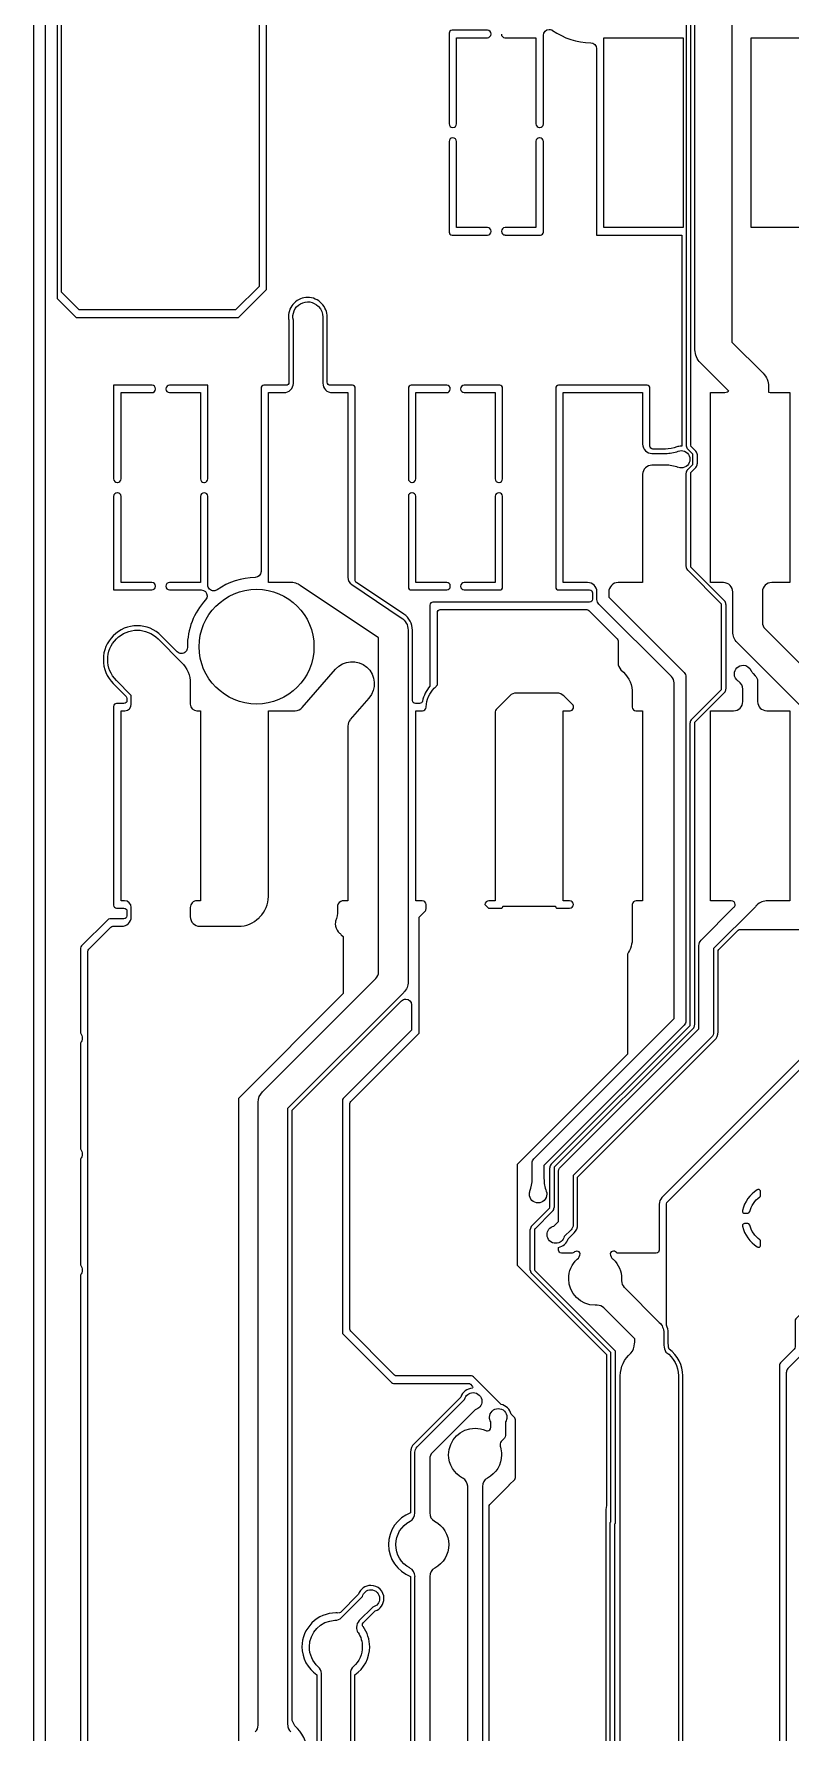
# Model space of a CAD drawing. Extents: x 4328 to 4769, y 264 to 576.
# Drawn here: x 4648.03 to 4661.06, y 472.98 to 502.26 of the extents above; entities that cross this region are included whole.
import ezdxf

# ---------------------------------------------------------------- set-up
doc = ezdxf.new("R2010")
doc.units = 0
doc.layers.add('gbr-dxf_layer0', color=7, linetype='Continuous')
doc.layers.add('gbr-outline-dxf_layer1', color=2, linetype='Continuous')

msp = doc.modelspace()

# ---------------------------------------------------------------- linework, layer by layer
at = {"layer": 'gbr-dxf_layer0'}
for p, q in [((4648.225, 497.759), (4648.225, 514.58)), ((4648.501, 497.805), (4648.501, 514.58)), ((4659.27, 495.159), (4659.27, 508.673)), ((4659.344, 508.672), (4659.344, 495.162)), ((4655.181, 500.405), (4655.181, 498.842)), ((4648.225, 460.818), (4648.225, 497.759)), ((4659.379, 495.013), (4659.295, 495.097)), ((4659.349, 495.149), (4659.433, 495.065)), ((4658.679, 495.026), (4658.909, 495.026)), ((4658.906, 494.823), (4658.68, 494.823)), ((4659.293, 494.75), (4659.381, 494.838)), ((4659.384, 494.847), (4659.384, 495.003)), ((4659.459, 495.002), (4659.459, 494.849)), ((4659.267, 493.076), (4659.267, 494.688)), ((4659.342, 494.687), (4659.342, 493.078)), ((4659.433, 494.785), (4659.345, 494.697)), ((4649.399, 494.284), (4649.399, 492.673)), ((4654.479, 494.284), (4654.479, 492.723)), ((4657.019, 494.444), (4657.019, 494.431)), ((4659.346, 493.066), (4659.926, 492.486)), ((4659.872, 492.434), (4659.293, 493.014)), ((4649.399, 492.673), (4650.057, 492.673)), ((4659.877, 490.964), (4659.877, 492.424)), ((4659.952, 492.423), (4659.952, 490.967)), ((4657.04, 490.894), (4656.344, 490.894)), ((4657.306, 490.696), (4657.158, 490.845)), ((4659.362, 490.444), (4659.874, 490.955)), ((4659.926, 490.903), (4659.415, 490.391)), ((4659.336, 485.171), (4659.336, 490.382)), ((4659.411, 490.381), (4659.411, 485.174)), ((4651.905, 487.022), (4651.918, 487.035)), ((4650.886, 486.873), (4651.546, 486.873)), ((4656.942, 482.771), (4659.333, 485.162)), ((4659.385, 485.11), (4656.994, 482.718)), ((4656.916, 482.023), (4656.916, 482.709)), ((4656.991, 482.708), (4656.991, 482.025)), ((4656.606, 481.707), (4656.912, 482.014)), ((4656.965, 481.961), (4656.659, 481.654)), ((4660.275, 481.927), (4660.326, 481.927)), ((4656.58, 480.947), (4656.58, 481.646)), ((4656.655, 481.644), (4656.655, 480.949)), ((4660.326, 481.749), (4660.275, 481.749)), ((4660.55, 481.379), (4660.55, 481.438)), ((4653.47, 479.927), (4653.47, 480.513)), ((4661.021, 479.247), (4661.256, 479.482)), ((4660.995, 462.453), (4660.995, 479.184)), ((4658.032, 476.564), (4658.032, 463.285))]:
    msp.add_line(p, q, dxfattribs=at)
at = {"layer": 'gbr-dxf_layer0', "linetype": 'Continuous'}
for points in [[(4661.444, 537.473, 0.040915), (4661.447, 537.467, -0.178496), (4661.449, 537.446, -0.16683), (4661.415, 537.287, -0.18254), (4661.388, 536.93, -0.057205), (4661.4, 536.814), (4661.4, 533.975), (4661.532, 533.844, 0.198811), (4661.567, 533.829), (4661.758, 533.829, -0.199), (4661.793, 533.814), (4661.939, 533.668), (4661.939, 524.459), (4661.446, 523.966), (4661.446, 522.466), (4651.905, 512.925), (4651.905, 497.907), (4651.497, 497.5), (4648.807, 497.5), (4648.501, 497.805)], [(4660, 496.102), (4659.515, 496.587, -0.202716), (4659.419, 496.814), (4659.419, 507.686, -0.200599), (4659.511, 507.913)], [(4660.054, 507.49), (4660.054, 496.946), (4660.592, 496.408, -0.202716), (4660.688, 496.18), (4660.688, 496.084, 0.077789), (4660.738, 496.075), (4661.056, 496.075), (4661.056, 492.8), (4660.744, 492.8)], [(4655.308, 500.71), (4655.308, 502.194), (4655.843, 502.194, 0.394347), (4655.904, 502.254), (4655.904, 502.261, 0.393119), (4655.844, 502.321), (4655.231, 502.321, 0.414082), (4655.181, 502.271), (4655.181, 500.71)], [(4656.082, 502.257, 0.400942), (4656.142, 502.194), (4656.678, 502.194), (4656.678, 500.707, 0.407833), (4656.741, 500.646)], [(4656.743, 500.646, 0.40381), (4656.805, 500.706), (4656.805, 502.235, -0.414157), (4656.907, 502.337, -0.151989), (4656.965, 502.319, 0.147542), (4657.621, 502.107, -0.407613), (4657.721, 502.005), (4657.721, 498.792), (4659.194, 498.792), (4659.194, 495.15, 0.012838), (4659.182, 495.151, 0.087828), (4659.105, 495.137, -0.087786), (4658.909, 495.102)], [(4656.146, 498.792), (4656.755, 498.792, 0.414254), (4656.805, 498.842), (4656.805, 500.404)], [(4656.741, 500.468, 0.400942), (4656.678, 500.408), (4656.678, 498.919), (4656.147, 498.919)], [(4655.842, 498.792, 0.398392), (4655.904, 498.851), (4655.904, 498.86, 0.400688), (4655.842, 498.919)], [(4655.181, 498.842, 0.414257), (4655.231, 498.792), (4655.839, 498.792)], [(4653.08, 497.378, 0.198865), (4652.984, 497.611, 0.208062), (4652.743, 497.716, 0.414218), (4652.413, 497.386, 0.056293), (4652.421, 497.313), (4652.421, 496.252, -0.414254), (4652.371, 496.202), (4651.989, 496.202, 0.414257), (4651.939, 496.152), (4651.939, 492.989, -0.408328), (4651.839, 492.887, 0.14754), (4651.183, 492.675, -0.152785), (4651.125, 492.657, -0.414233), (4651.023, 492.759)], [(4652.334, 496.075, 0.407541), (4652.497, 496.234), (4652.497, 497.323, -0.770389), (4652.925, 497.563), (4652.93, 497.558, -0.199244), (4653.005, 497.378), (4653.005, 496.24)], [(4654.549, 491.981, 0.250207), (4654.403, 492.255), (4653.585, 492.801, -0.250511), (4653.563, 492.843), (4653.563, 494.431), (4653.563, 494.444), (4653.563, 496.152, 0.414082), (4653.513, 496.202), (4653.13, 496.202, -0.414254), (4653.08, 496.252), (4653.08, 497.378)], [(4650.122, 496.141, 0.393837), (4650.062, 496.202), (4649.399, 496.202), (4649.399, 494.591)], [(4651.023, 494.59), (4651.023, 496.202), (4650.361, 496.202, 0.396935), (4650.3, 496.142)], [(4650.3, 496.136, 0.397445), (4650.36, 496.075), (4650.896, 496.075), (4650.896, 494.587, 0.393447), (4650.956, 494.526), (4650.963, 494.526, 0.400942), (4651.023, 494.589)], [(4653.966, 486.09), (4653.966, 491.845), (4652.613, 492.749, -0.034933), (4652.585, 492.77, 0.082402), (4652.487, 492.8), (4652.066, 492.8), (4652.066, 496.075), (4652.333, 496.075)], [(4653.169, 496.075), (4653.436, 496.075), (4653.436, 492.893, 0.238036), (4653.505, 492.764), (4654.357, 492.194, -0.254904), (4654.474, 491.981), (4654.474, 485.917, -0.201308), (4654.4, 485.735)], [(4655.202, 496.141, 0.400948), (4655.141, 496.202), (4654.529, 496.202, 0.414107), (4654.479, 496.152), (4654.479, 494.59)], [(4654.543, 494.526, 0.400942), (4654.606, 494.586), (4654.606, 496.075), (4655.138, 496.075)], [(4656.042, 494.526, 0.401457), (4656.103, 494.587), (4656.103, 496.152, 0.414253), (4656.053, 496.202), (4655.439, 496.202, 0.400942), (4655.38, 496.139)], [(4655.38, 496.136, 0.401381), (4655.441, 496.075), (4655.976, 496.075), (4655.976, 494.59)], [(4658.909, 495.102), (4658.693, 495.102, -0.414095), (4658.643, 495.152), (4658.643, 496.152, 0.414082), (4658.593, 496.202), (4657.069, 496.202, 0.414257), (4657.019, 496.152), (4657.019, 494.444)], [(4657.565, 492.8), (4657.146, 492.8), (4657.146, 496.075), (4658.516, 496.075), (4658.516, 495.187, 0.410253), (4658.678, 495.026)], [(4658.678, 494.823, 0.404512), (4658.516, 494.666), (4658.516, 492.8), (4658.097, 492.8)], [(4658.909, 495.026, 0.087401), (4659.13, 495.065, -0.089437), (4659.182, 495.075, -0.414224), (4659.332, 494.925, -0.414224), (4659.182, 494.775, -0.079103), (4659.136, 494.782)], [(4651.023, 492.759), (4651.023, 494.288, 0.403809), (4650.96, 494.348)], [(4654.479, 492.723, 0.414105), (4654.529, 492.673), (4655.141, 492.673, 0.400943), (4655.202, 492.734), (4655.202, 492.741, 0.38521), (4655.142, 492.8), (4654.606, 492.8), (4654.606, 494.287, 0.407833), (4654.543, 494.348)], [(4657.019, 494.431), (4657.019, 492.723, 0.414254), (4657.069, 492.673), (4657.603, 492.673, -0.414254), (4657.653, 492.623), (4657.653, 492.512, -0.414254), (4657.603, 492.462), (4654.901, 492.462, 0.414099), (4654.851, 492.412), (4654.851, 491.011, 0.124578), (4654.721, 490.755)], [(4656.038, 494.348, 0.407832), (4655.976, 494.287), (4655.976, 492.8), (4655.441, 492.8, 0.407839), (4655.38, 492.737)], [(4655.444, 492.673), (4656.053, 492.673, 0.414105), (4656.103, 492.723), (4656.103, 494.289, 0.394506), (4656.042, 494.348)], [(4650.059, 492.673, 0.400687), (4650.122, 492.732), (4650.122, 492.74, 0.403485), (4650.059, 492.8)], [(4656.642, 482.865), (4659.058, 485.281), (4659.058, 491.068, 0.192658), (4659.012, 491.18), (4657.762, 492.43, -0.210781), (4657.729, 492.505), (4657.729, 492.642, 0.405813), (4657.567, 492.8)], [(4660.742, 492.8, 0.407745), (4660.58, 492.641), (4660.58, 492.116, 0.195387), (4660.627, 492.003)], [(4650.364, 492.673), (4650.908, 492.673, -0.414073), (4651.01, 492.571, -0.18758), (4650.983, 492.502, 0.188023), (4650.669, 491.694, 0.003151), (4650.669, 491.68)], [(4657.932, 492.636), (4657.932, 492.547), (4659.232, 491.247, -0.204765), (4659.262, 491.173), (4659.262, 485.239, -0.194296), (4659.233, 485.169)], [(4661.313, 486.82, 0.407048), (4661.478, 486.982), (4661.478, 490.434), (4660.146, 491.766, -0.205241), (4660.072, 491.952), (4660.072, 492.635)], [(4654.72, 490.588, 0.414246), (4654.783, 490.651, -0.055834), (4654.784, 490.659, -0.17857), (4654.926, 490.981, -0.004386), (4654.932, 490.987), (4654.979, 491.034), (4654.979, 492.284, -0.414254), (4655.029, 492.334), (4657.555, 492.334, -0.198867), (4657.59, 492.319), (4658.08, 491.829, -0.198874), (4658.094, 491.794), (4658.094, 491.413)], [(4650.669, 491.679, -0.414227), (4650.567, 491.577, -0.199), (4650.495, 491.607), (4650.218, 491.884, 0.198927), (4649.805, 492.055, 0.414218), (4649.221, 491.471, 0.199007), (4649.392, 491.058), (4649.612, 490.838, -0.198779), (4649.627, 490.802), (4649.627, 490.765, -0.414254), (4649.577, 490.715), (4649.449, 490.715, 0.414257), (4649.399, 490.665), (4649.399, 487.236, 0.414254), (4649.449, 487.186), (4649.577, 487.186, -0.414254), (4649.627, 487.136), (4649.627, 487.052, -0.414107), (4649.577, 487.002), (4649.331, 487.002, 0.199134), (4649.296, 486.987), (4648.843, 486.534, 0.198811), (4648.828, 486.498), (4648.828, 485.034, -0.156598), (4648.856, 484.947, -0.156606), (4648.828, 484.859), (4648.828, 483.034, -0.156669), (4648.856, 482.947, -0.156676), (4648.828, 482.859), (4648.828, 481.034, -0.156745), (4648.856, 480.947, -0.156751), (4648.828, 480.859), (4648.828, 461.963, 0.198856)], [(4649.585, 487.314), (4649.526, 487.314), (4649.526, 490.589), (4649.591, 490.589, 0.403696), (4649.703, 490.704), (4649.703, 490.855), (4649.446, 491.112, -1), (4650.164, 491.83), (4650.57, 491.424, -0.201569), (4650.719, 491.06), (4650.719, 490.706)], [(4654.721, 490.755, -0.351301), (4654.672, 490.715), (4654.599, 490.715, -0.414254), (4654.549, 490.765), (4654.549, 491.981)], [(4660.629, 492.002), (4661.909, 490.722, -0.203277), (4661.986, 490.539), (4661.986, 485.442, -0.203473), (4661.912, 485.258)], [(4652.651, 490.646), (4653.222, 491.305, -1), (4653.798, 490.805), (4653.477, 490.436)], [(4658.143, 491.296), (4658.186, 491.254, -0.202001), (4658.339, 490.89), (4658.339, 490.653)], [(4660.166, 491.098, -0.252194), (4660.098, 491.224, -0.414224), (4660.248, 491.374, -0.306109), (4660.388, 491.28, 0.092583), (4660.421, 491.231)], [(4660.422, 491.229), (4660.458, 491.193, -0.20509), (4660.498, 491.101), (4660.498, 490.747, 0.398071), (4660.655, 490.589), (4661.056, 490.589), (4661.056, 487.314), (4660.673, 487.314, 0.198924), (4660.485, 487.236, -0.086939), (4660.475, 487.229, -0.045178), (4660.461, 487.211), (4659.74, 486.491), (4659.74, 485.052, -0.199248), (4659.703, 484.962), (4657.319, 482.579), (4657.319, 481.73, -0.199239), (4657.282, 481.64), (4657.166, 481.524, -0.351534), (4657.019, 481.407, -0.414224), (4656.869, 481.557)], [(4650.719, 490.704, 0.414177), (4650.835, 490.589), (4650.896, 490.589), (4650.896, 487.314), (4650.837, 487.314)], [(4656.342, 490.894, 0.196682), (4656.229, 490.847), (4655.994, 490.612, 0.195452), (4655.976, 490.568)], [(4657.257, 487.186, 0.402827), (4657.323, 487.25, 0.406137), (4657.257, 487.313), (4657.146, 487.313), (4657.146, 490.588), (4657.266, 490.588, 0.316491), (4657.323, 490.632), (4657.323, 490.67, 0.120044), (4657.307, 490.695)], [(4660.043, 487.314), (4659.686, 487.314), (4659.686, 490.589), (4660.084, 490.589, 0.403583), (4660.244, 490.747), (4660.244, 490.959)], [(4651.918, 487.035, 0.196332), (4652.066, 487.387), (4652.066, 490.588), (4652.524, 490.588)], [(4654.783, 487.248, 0.406183), (4654.719, 487.313), (4654.606, 487.313), (4654.606, 490.588), (4654.719, 490.588)], [(4655.976, 490.567), (4655.976, 487.313), (4655.865, 487.313, 0.402864), (4655.799, 487.25)], [(4653.436, 490.324), (4653.436, 487.313), (4653.34, 487.313, 0.278196), (4653.259, 487.233), (4653.259, 487.149, -0.09345), (4653.224, 486.964, 0.055865), (4653.219, 486.917)], [(4649.537, 486.874, 0.405437), (4649.703, 487.034), (4649.703, 487.2, 0.408123), (4649.587, 487.313)], [(4650.835, 487.313, 0.414226), (4650.719, 487.198), (4650.719, 487.041)], [(4654.764, 487.13, 0.198908), (4654.783, 487.177), (4654.783, 487.246)], [(4655.799, 487.248), (4655.861, 487.186), (4656.085, 487.186, 0.414313), (4656.103, 487.204, -0.414366), (4656.121, 487.222), (4657.001, 487.222, -0.414313), (4657.019, 487.204, 0.414313), (4657.037, 487.186), (4657.255, 487.186)], [(4658.404, 487.313, 0.400319), (4658.339, 487.251), (4658.339, 486.676, -0.148627), (4658.253, 486.393), (4658.253, 484.668), (4656.353, 482.769), (4656.353, 481.032), (4657.893, 479.491), (4657.893, 479.236)], [(4657.103, 482.721), (4659.486, 485.104), (4659.486, 486.543, -0.199239), (4659.523, 486.633), (4660.091, 487.201)], [(4653.219, 486.915, 0.177455), (4653.271, 486.777), (4653.293, 486.755, 0.023857), (4653.309, 486.743, -0.147426), (4653.321, 486.727), (4653.353, 486.695), (4653.353, 485.712), (4651.548, 483.906), (4651.548, 470.777)], [(4653.471, 480.513), (4653.471, 483.817, -0.198744), (4653.485, 483.852), (4654.663, 485.03), (4654.663, 487.009, -0.198756), (4654.678, 487.044), (4654.763, 487.13)], [(4648.956, 470.764), (4648.956, 486.445, -0.198951), (4648.971, 486.481), (4649.349, 486.859, -0.198874), (4649.384, 486.873), (4649.535, 486.873)], [(4657.395, 481.73), (4657.395, 482.547), (4659.756, 484.908, 0.198935), (4659.816, 485.052), (4659.816, 486.438, -0.198856), (4659.83, 486.474), (4660.162, 486.805, -0.198874), (4660.197, 486.82), (4661.31, 486.82)], [(4651.837, 472.982, 0.205437), (4651.89, 473.098), (4651.89, 483.839, -0.199229), (4651.965, 484.018), (4653.917, 485.971, 0.198915), (4653.966, 486.088)], [(4652.326, 472.089, 0.324265), (4652.728, 472.644, 0.21963), (4652.523, 473.088), (4652.48, 473.169, -0.123184), (4652.474, 473.192), (4652.474, 483.681, -0.198855), (4652.489, 483.717), (4654.361, 485.589, -0.198946), (4654.433, 485.619, -0.414073), (4654.535, 485.517), (4654.535, 485.083), (4653.357, 483.905, 0.198811), (4653.342, 483.87), (4653.342, 479.874, 0.199084), (4653.357, 479.839), (4654.188, 479.008, 0.198757), (4654.223, 478.993), (4655.513, 478.993, -0.199), (4655.549, 478.979), (4655.581, 478.947, -0.199007), (4655.588, 478.928, -0.199077), (4655.581, 478.909)], [(4658.93, 481.85), (4658.93, 482.09, -0.198845), (4658.944, 482.125), (4661.937, 485.118), (4661.937, 485.176), (4661.965, 485.204, 0.198864), (4662.062, 485.437)], [(4661.912, 485.258), (4658.849, 482.195, 0.197235), (4658.802, 482.081)], [(4656.613, 482.522), (4656.613, 482.793, -0.194296), (4656.641, 482.864)], [(4656.816, 482.522, 0.089015), (4656.855, 482.305, -0.020435), (4656.858, 482.297, -0.0755), (4656.864, 482.253, -0.414224), (4656.714, 482.103, -0.414224), (4656.564, 482.253)], [(4656.564, 482.253, -0.093081), (4656.574, 482.307, 0.086851), (4656.613, 482.519)], [(4656.869, 481.557, -0.348373), (4656.985, 481.703), (4657.065, 481.783), (4657.065, 482.627, -0.207781), (4657.102, 482.721)], [(4660.327, 481.927, 0.33181), (4660.363, 481.954, -0.171858), (4660.534, 482.206)], [(4660.535, 482.206, 0.22716), (4660.55, 482.235), (4660.55, 482.298)], [(4658.802, 482.078), (4658.802, 481.289, -0.414253), (4658.752, 481.239), (4658.078, 481.239, 0.015239), (4658.05, 481.261, 0.152867), (4658.015, 481.272)], [(4657.332, 481.25, -0.170347), (4657.301, 481.239), (4657.117, 481.239, -0.414107), (4657.067, 481.289), (4657.067, 481.336, 0.264508), (4657.234, 481.485), (4657.336, 481.587, 0.198564), (4657.395, 481.73)], [(4658.96, 479.654, 0.008191), (4658.96, 479.658, 0.048452), (4658.958, 479.679), (4658.958, 479.862, 0.105371), (4658.93, 479.995), (4658.93, 481.85)], [(4661.841, 481.825), (4661.841, 480.809, -0.198889), (4661.826, 480.774), (4661.159, 480.107, 0.198874), (4661.144, 480.071), (4661.144, 479.62, -0.198744), (4661.13, 479.585), (4660.891, 479.346, 0.198874), (4660.877, 479.311), (4660.877, 462.532, -0.198757), (4660.862, 462.496), (4660.036, 461.671, -0.198757), (4660.001, 461.656), (4659.125, 461.656)], [(4660.55, 481.439, 0.222339), (4660.537, 481.468, -0.174145), (4660.363, 481.723, 0.328244), (4660.327, 481.749)], [(4657.727, 480.34, -0.015753), (4657.698, 480.34, -0.414201), (4657.242, 480.796, -0.210321), (4657.39, 481.133)], [(4657.382, 481.272, 0.160557), (4657.345, 481.26, 0.006888), (4657.332, 481.25)], [(4657.391, 481.134, 0.167566), (4657.442, 481.227, 0.33138), (4657.383, 481.272)], [(4658.014, 481.272, 0.332427), (4657.955, 481.227, 0.167514), (4658.005, 481.134)], [(4658.007, 481.132, -0.210097), (4658.155, 480.796, -0.012935), (4658.154, 480.773)], [(4656.66, 480.937), (4658.033, 479.564, -0.208755), (4658.044, 479.536), (4658.044, 476.592, -0.189785), (4658.034, 476.566)], [(4658.203, 480.645), (4658.804, 480.044, -0.206559), (4658.882, 479.862), (4658.882, 479.67, -0.090611), (4658.884, 479.657)], [(4658.114, 463.226, 0.19898), (4658.132, 463.27, -0.182323), (4658.141, 463.295, -0.048287), (4658.132, 463.39), (4658.132, 479.123, -0.225325), (4658.316, 479.511, 0.154863), (4658.378, 479.68, -0.111891), (4658.382, 479.696), (4658.382, 479.759), (4657.848, 480.293)], [(4654.165, 479.211), (4653.485, 479.892, -0.198757), (4653.47, 479.927)], [(4658.884, 479.65, 0.144973), (4658.919, 479.533, -0.244777), (4659.132, 479.123), (4659.132, 463.39, -0.449219), (4658.573, 462.894, 0.16761), (4658.433, 462.837)], [(4658.482, 462.78, -0.156464), (4658.571, 462.817, 0.026654), (4658.632, 462.814, 0.086032), (4658.826, 462.848, 0.317133), (4659.208, 463.39), (4659.208, 479.123, 0.236979), (4658.976, 479.585, -0.121777), (4658.96, 479.65)], [(4656.218, 477.243), (4656.311, 477.336, 0.199243), (4656.326, 477.372), (4656.326, 478.362, 0.198756), (4656.311, 478.397), (4656.249, 478.46, 0.286426), (4656.079, 478.629), (4655.602, 479.107, 0.198757), (4655.566, 479.121), (4654.276, 479.121, -0.198855), (4654.241, 479.136), (4654.166, 479.211)], [(4657.893, 479.236), (4657.893, 478.83, -0.01343), (4657.894, 478.789), (4657.894, 476.954, -0.044613), (4657.882, 476.819), (4657.882, 463.765, -0.049886), (4657.867, 463.616), (4657.867, 463.467, -0.198889), (4657.853, 463.432), (4657.722, 463.301, -0.059783), (4657.596, 463.175), (4656.841, 462.42, -0.043976), (4656.814, 462.386, -0.008374), (4656.808, 462.38), (4656.381, 461.953), (4656.381, 461.679, -0.334208), (4656.345, 461.631)], [(4655.581, 478.909, 0.302345), (4655.382, 478.757), (4654.576, 477.951, 0.19893), (4654.516, 477.808), (4654.516, 476.759)], [(4654.629, 477.897), (4655.449, 478.717, -0.349831), (4655.595, 478.834, -0.414224), (4655.745, 478.684, -0.350082), (4655.629, 478.537), (4654.893, 477.802, 0.191456), (4654.846, 477.691), (4654.846, 476.76)], [(4655.84, 478.174, 0.402726), (4655.901, 478.235), (4655.901, 478.329, -0.141633), (4655.878, 478.409, -0.414224), (4656.028, 478.559, -0.414224), (4656.178, 478.409, -0.140829), (4656.155, 478.329), (4656.155, 478.121, -0.199239), (4656.118, 478.031), (4656.093, 478.006, 0.194094), (4656.06, 477.928)], [(4655.414, 477.359, -0.277471), (4655.172, 477.763, -0.414201), (4655.628, 478.219, -0.103586), (4655.812, 478.181)], [(4654.592, 476.761), (4654.592, 477.805, -0.203491), (4654.629, 477.897)], [(4656.06, 477.927, 0.071211), (4656.065, 477.895, -0.074056), (4656.085, 477.763, -0.278785), (4655.84, 477.358, 0.275166), (4655.755, 477.216)], [(4654.429, 461.531), (4654.429, 462.393, -0.199239), (4654.466, 462.483), (4655.501, 463.518), (4655.501, 477.219, 0.271905), (4655.415, 477.359)], [(4655.741, 461.438, -0.219264), (4655.762, 461.461, 0.28375), (4655.795, 461.509, -0.045938), (4655.791, 461.555), (4655.791, 461.567, 0.403648), (4655.73, 461.629), (4655.533, 461.629, -0.199011), (4655.498, 461.643), (4655.28, 461.861, -0.198757), (4655.266, 461.896), (4655.266, 462.697), (4655.855, 463.286, 0.198757), (4655.869, 463.321), (4655.869, 476.869, -0.198867), (4655.884, 476.905), (4656.215, 477.236, 0.199174), (4656.218, 477.242)], [(4655.755, 477.213), (4655.755, 463.47, -0.207781), (4655.718, 463.376)], [(4654.516, 476.759, 0.313585), (4654.136, 476.212, 0.313583), (4654.516, 475.665), (4654.516, 463.372, -0.198951), (4654.501, 463.336), (4653.474, 462.309, 0.19889), (4653.46, 462.274), (4653.46, 461.618, -0.414095), (4653.41, 461.568), (4653.282, 461.568, 0.414254), (4653.232, 461.518), (4653.232, 460.147, 0.414254), (4653.282, 460.097, -0.414047), (4653.314, 460.064, -0.198816), (4653.304, 460.042), (4652.969, 459.706, 0.19902), (4652.909, 459.563)], [(4654.503, 475.81, -0.275953), (4654.263, 476.212, -0.27897), (4654.507, 476.616, 0.274593), (4654.592, 476.759)], [(4654.846, 476.759, 0.273424), (4654.93, 476.617, -0.279422), (4655.175, 476.212, -0.277062), (4654.934, 475.809)], [(4657.957, 463.287), (4657.957, 476.577, -0.215661), (4657.968, 476.606)], [(4653.696, 474.799, -0.160842), (4653.686, 474.829, -0.173475), (4653.698, 474.861), (4653.906, 475.069, 0.319995), (4654.058, 475.283, 0.414224), (4653.832, 475.509, 0.320959), (4653.618, 475.356), (4653.307, 475.044, -0.173848), (4653.275, 475.032)], [(4654.846, 475.664), (4654.846, 463.267, -0.199239), (4654.809, 463.177), (4653.79, 462.158), (4653.79, 461.505)], [(4653.215, 474.907, 0.189816), (4653.324, 474.954), (4653.686, 475.316, -0.350528), (4653.832, 475.433, -0.414224), (4653.982, 475.283, -0.349388), (4653.866, 475.136), (4653.632, 474.902, 0.195198), (4653.585, 474.789)], [(4653.271, 475.033, 0.018146), (4653.229, 475.034, 0.414218), (4652.645, 474.451, 0.249679), (4652.903, 473.967), (4652.903, 462.928, -0.199), (4652.888, 462.892), (4652.123, 462.127, 0.199064), (4652.027, 461.896, 0.210996), (4652.134, 461.655)], [(4652.979, 473.989, 0.209069), (4652.926, 474.108, -0.215066), (4652.772, 474.451, -0.40439), (4653.213, 474.907)], [(4652.573, 461.655, 0.01189), (4652.583, 461.666), (4653.54, 462.622, 0.198757), (4653.554, 462.658), (4653.554, 473.967, 0.249679), (4653.812, 474.451, 0.161099), (4653.697, 474.799)], [(4653.613, 474.697, -0.143782), (4653.685, 474.451, -0.213), (4653.533, 474.111)], [(4653.533, 474.11, 0.205441), (4653.479, 473.994), (4653.479, 462.772, -0.196199), (4653.407, 462.597)], [(4652.226, 461.49), (4652.226, 461.64, 0.19069), (4652.167, 461.724, -0.214218), (4652.151, 461.749, -0.368549), (4652.176, 462.073), (4652.979, 462.875), (4652.979, 473.987)]]:
    msp.add_lwpolyline(points, format="xyb", dxfattribs=at)
for points in [[(4648.425, 514.58), (4648.425, 497.7), (4648.754, 497.372), (4651.55, 497.372), (4652.033, 497.854), (4652.033, 512.872)], [(4655.84, 498.919), (4655.308, 498.919), (4655.308, 500.403)], [(4649.526, 494.59), (4649.526, 496.075), (4650.059, 496.075)], [(4659.907, 492.8), (4659.686, 492.8), (4659.686, 496.075), (4659.909, 496.075)], [(4650.059, 492.8), (4649.526, 492.8), (4649.526, 494.284)], [(4650.896, 494.285), (4650.896, 492.8), (4650.364, 492.8)], [(4658.402, 490.588), (4658.516, 490.588), (4658.516, 487.313), (4658.406, 487.313)], [(4654.399, 485.734), (4652.398, 483.733), (4652.398, 473.104)], [(4659.232, 485.167), (4656.816, 482.751), (4656.816, 482.526)], [(4657.969, 476.607), (4657.969, 479.522), (4656.606, 480.885)], [(4653.573, 462.3), (4654.592, 463.319), (4654.592, 475.663)]]:
    msp.add_lwpolyline(points, dxfattribs=at)
for points in [[(4657.848, 498.919), (4657.848, 502.194), (4659.218, 502.194), (4659.218, 498.919)], [(4660.388, 498.919), (4660.388, 502.194), (4661.758, 502.194), (4661.758, 498.919)]]:
    msp.add_lwpolyline(points, close=True, dxfattribs=at)
at = {"layer": 'gbr-dxf_layer0'}
for centre, radius, start, end in [((4655.243, 500.708), 0.0625, 180, 270), ((4655.246, 500.708), 0.0625, 271.256, 0), ((4655.243, 500.405), 0.0625, 90, 180), ((4655.246, 500.405), 0.0625, 0, 90), ((4656.743, 500.405), 0.0625, 0, 90), ((4656.145, 498.857), 0.0625, 90, 180), ((4656.145, 498.855), 0.0625, 180, 270), ((4650.059, 496.137), 0.0625, 270, 357.8864), ((4653.167, 496.237), 0.163, 180, 270), ((4655.139, 496.137), 0.0625, 270, 357.8864), ((4659.909, 496.237), 0.162, 270.0009, 303.7337), ((4659.357, 495.159), 0.0873, 182.1441, 223.5383), ((4659.357, 495.159), 0.0127, 180.0016, 224.9696), ((4658.909, 494.178), 0.646, 69.8863, 89.9757), ((4659.372, 495.003), 0.0127, 3.0772, 44.9793), ((4659.372, 494.847), 0.0127, 315.0113, 354.5099), ((4659.372, 494.847), 0.0873, 315.0224, 359.9938), ((4659.372, 495.003), 0.0874, 359.9883, 43.5596), ((4649.461, 494.589), 0.0625, 180, 270), ((4649.463, 494.589), 0.0625, 270, 0), ((4654.541, 494.589), 0.0625, 179.9998, 267.377), ((4656.038, 494.589), 0.0625, 180, 270), ((4659.354, 494.688), 0.0873, 135.0276, 178.8304), ((4659.354, 494.688), 0.0127, 135.0217, 179.9751), ((4649.461, 494.286), 0.0625, 91.256, 180), ((4649.463, 494.286), 0.0625, 0, 90), ((4650.958, 494.286), 0.0625, 90, 180), ((4654.541, 494.286), 0.0625, 90, 180), ((4659.354, 493.076), 0.0873, 182.1126, 223.603), ((4659.354, 493.076), 0.0127, 179.9903, 224.9856), ((4650.362, 492.737), 0.0625, 89.9977, 178.7439), ((4658.095, 492.637), 0.162, 89.9991, 180), ((4659.909, 492.637), 0.162, 0, 90), ((4650.362, 492.735), 0.0625, 180, 270), ((4655.442, 492.735), 0.0625, 180, 270.0023), ((4659.865, 492.424), 0.0873, 0.0131, 43.5979), ((4659.865, 492.424), 0.0127, 3.1091, 44.9829), ((4658.257, 491.412), 0.163, 179.9971, 224.9967), ((4660.081, 490.959), 0.163, 0.009, 57.7032), ((4657.042, 490.731), 0.163, 45.0033, 90.0029), ((4659.865, 490.964), 0.0127, 314.9898, 354.5403), ((4659.865, 490.964), 0.0873, 314.9817, 0.0118), ((4652.525, 490.754), 0.166, 269.9992, 319.0369), ((4653.602, 490.326), 0.166, 139.038, 180.0008), ((4658.401, 490.651), 0.0625, 180, 270), ((4659.424, 490.382), 0.0874, 134.9913, 178.8548), ((4659.424, 490.382), 0.0127, 134.9931, 180.0123), ((4660.045, 487.248), 0.0657, 0, 90), ((4660.045, 487.248), 0.0657, 314.9808, 359.0509), ((4650.885, 487.039), 0.166, 180, 270), ((4651.547, 487.379), 0.506, 270.0005, 314.9993), ((4659.324, 485.171), 0.0127, 315.0113, 354.5099), ((4659.324, 485.171), 0.0873, 315.0224, 359.9906), ((4657.003, 482.709), 0.0873, 135.2578, 178.8278), ((4657.003, 482.709), 0.0127, 135.7633, 179.9813), ((4660.804, 481.838), 0.583, 122.3953, 166.4632), ((4660.513, 482.3), 0.0375, 91.5107, 122.2712), ((4660.513, 482.3), 0.0375, 0.0076, 90.0115), ((4656.903, 482.023), 0.0127, 315.8013, 354.5483), ((4656.903, 482.023), 0.0873, 315.2939, 0.0218), ((4660.273, 481.964), 0.0375, 166.5476, 178.4434), ((4660.273, 481.964), 0.0375, 180.0115, 270.0076), ((4656.667, 481.646), 0.0873, 135.0276, 178.8304), ((4656.667, 481.646), 0.0127, 135.0217, 179.9751), ((4660.273, 481.711), 0.0375, 89.9995, 178.4794), ((4660.273, 481.712), 0.0375, 180.047, 193.4435), ((4660.804, 481.838), 0.583, 193.5563, 237.5365), ((4660.513, 481.376), 0.0375, 237.6984, 269.967), ((4660.513, 481.376), 0.0375, 271.4974, 0.0002), ((4656.667, 480.947), 0.0873, 182.1095, 223.5673), ((4656.667, 480.947), 0.0127, 179.9903, 224.9856), ((4658.316, 480.761), 0.163, 176.7155, 179.4699), ((4658.316, 480.762), 0.163, 179.9971, 225.0066), ((4657.733, 480.178), 0.163, 45.0047, 89.9944), ((4661.082, 479.185), 0.0873, 135.0224, 179.9906), ((4655.839, 478.237), 0.0625, 246.0457, 269.9794), ((4654.43, 475.665), 0.163, 0.0059, 62.1112), ((4655.009, 475.665), 0.162, 117.8944, 180.0016), ((4653.747, 474.788), 0.163, 179.9908, 213.0355), ((4652.561, 473.102), 0.162, 180.0013, 227.7034)]:
    msp.add_arc(centre, radius, start, end, dxfattribs=at)
at = {"layer": 'gbr-outline-dxf_layer1', "linetype": 'Continuous'}
msp.add_lwpolyline([(4648.025, 444.28), (4648.025, 514.58, -0.198917), (4648.318, 515.287), (4659.071, 526.039, 0.198917), (4659.363, 526.746), (4659.363, 541.259, -0.414218), (4659.863, 541.759), (4670.658, 541.759, -0.414068), (4671.158, 541.259), (4671.158, 526.746, 0.198918), (4671.451, 526.039), (4682.207, 515.284, -0.19885), (4682.5, 514.577), (4682.5, 444.318, -0.198916), (4682.207, 443.611), (4670.365, 431.769, 0.19885), (4670.219, 431.416), (4670.219, 423.385, -0.414217), (4669.719, 422.885), (4660.719, 422.885, -0.414369), (4660.219, 423.385), (4660.219, 431.465, 0.198621), (4660.073, 431.819), (4648.318, 443.573, -0.198916)], format="xyb", close=True, dxfattribs=at)
at = {"layer": 'gbr-outline-dxf_layer1'}
msp.add_circle((4651.862, 491.694), 0.99, dxfattribs=at)

doc.saveas('drawing.dxf')
